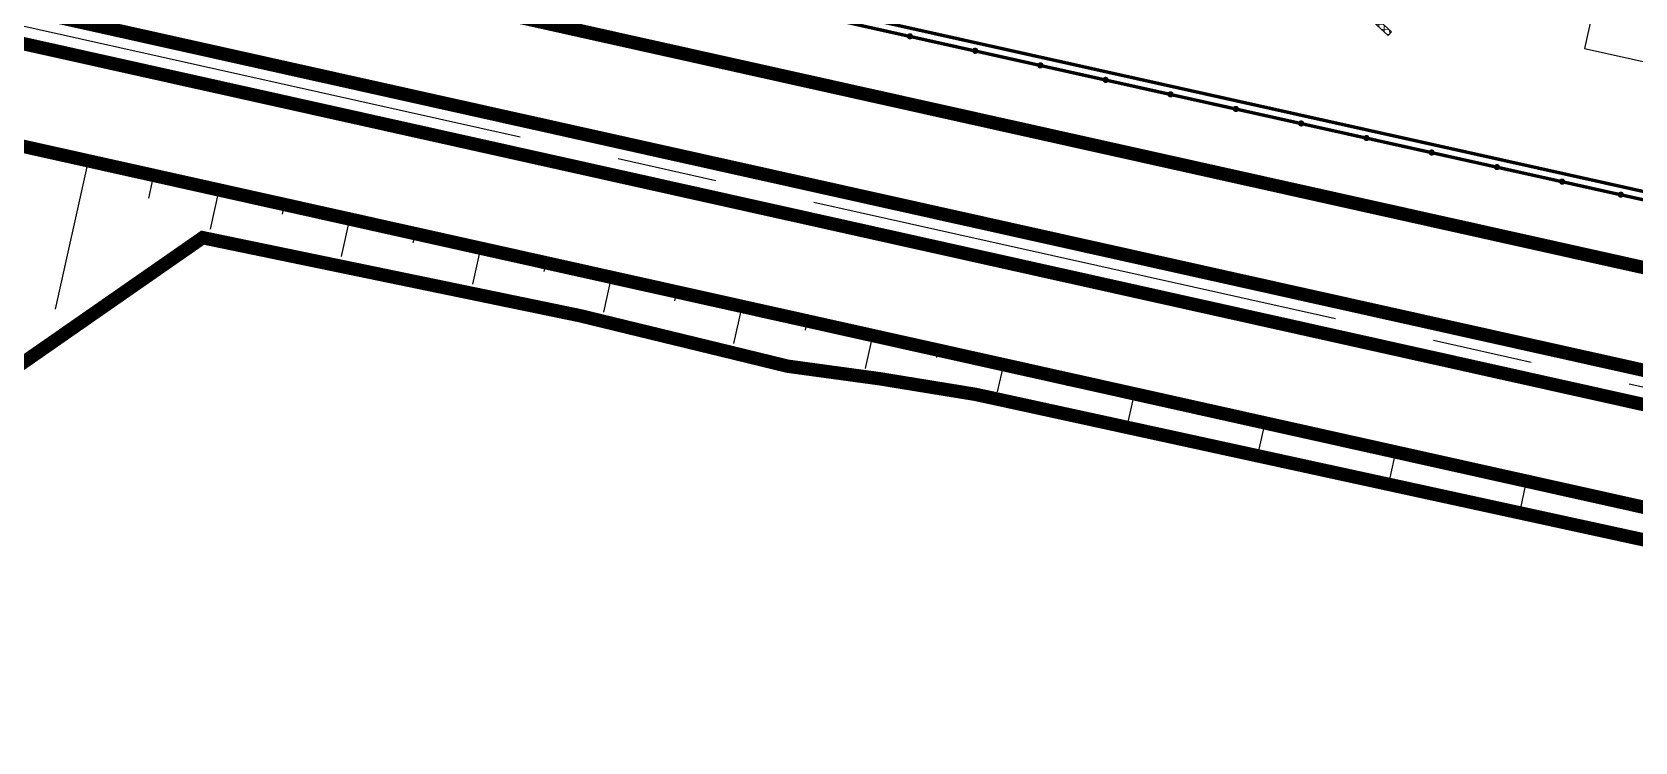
# Model space of a CAD drawing. Extents: x 5370511 to 5386565, y 1010429 to 1053793.
# Drawn here: x 5379762 to 5379785.99, y 1039436.59 to 1039447.21 of the extents above; entities that cross this region are included whole.
import ezdxf

# ---------------------------------------------------------------- set-up
doc = ezdxf.new("R2010")
doc.units = 0
doc.linetypes.add('осевая2', pattern=[12.5, 8, -1.5, 1.5, -1.5])
doc.layers.get('0').update_dxf_attribs({"linetype": 'CONTINUOUS'})
for name, color, linetype in [('3D-MODEL', 7, 'CONTINUOUS'), ('ГП_граница насыпи', 242, 'CONTINUOUS'), ('ГП_обвалование', 7, 'CONTINUOUS'), ('ГП_ось обвал', 1, 'осевая2'), ('ГП_откос', 246, 'CONTINUOUS'), ('ГП_сооружения', 7, 'CONTINUOUS')]:
    doc.layers.add(name, color=color, linetype=linetype)
doc.layers.add('ЭС (09)', color=7, linetype='CONTINUOUS', lineweight=13)
doc.layers.add('ЭС (тонкий)', color=7, linetype='CONTINUOUS', lineweight=25)

# ---------------------------------------------------------------- blocks, each defined once
blk = doc.blocks.new('куст_откос')
at = {"layer": 'ГП_откос', "color": 253, "lineweight": 15}
for points, const_width, elevation in [([(-56.654, -67.42), (-55.893, -66.593), (-54.082, -64.625), (-51.842, -64.591), (-48.317, -64.537), (-47.016, -64.562), (-46.078, -64.58), (-45.119, -64.599), (-43.735, -64.483), (-42.294, -64.4), (-42.065, -64.398), (-37.15, -64.375), (-32.216, -64.351), (-30.613, -64.343), (-30.303, -64.325), (-29.933, -64.334), (-29.525, -64.334), (-27.234, -64.312), (-22.201, -64.263), (-20.501, -64.246), (-17.903, -64.246), (-17.274, -64.268)], 0.2, 49.01), ([(-11.135, -63.874), (-16.223, -63.874), (-21.311, -63.874), (-26.4, -63.874), (-31.488, -63.874), (-36.577, -63.874), (-41.665, -63.874), (-46.754, -63.874), (-51.842, -63.874), (-56.931, -63.874)], 0.01, 48.9)]:
    blk.add_lwpolyline(points, dxfattribs=dict(at, const_width=const_width, elevation=elevation))
at = {"layer": 'ГП_откос', "color": 253, "linetype": 'ByBlock', "lineweight": -3}
for points in [[(-56.006, -63.874), (-56.006, -66.147)], [(-55.003, -63.874), (-55.003, -64.225)], [(-54.001, -63.874), (-54.001, -64.474)], [(-52.999, -63.874), (-52.999, -64.021)], [(-51.997, -63.874), (-51.997, -64.449)], [(-50.994, -63.874), (-50.994, -64.015)], [(-49.992, -63.874), (-49.992, -64.425)], [(-48.99, -63.874), (-48.99, -64.009)], [(-47.987, -63.874), (-47.987, -64.41)], [(-46.985, -63.874), (-46.985, -64.012)], [(-45.983, -63.874), (-45.983, -64.441)], [(-44.981, -63.874), (-44.981, -64.017)], [(-43.978, -63.874), (-43.978, -64.378)], [(-42.976, -63.874), (-42.976, -63.987)], [(-41.974, -63.874), (-41.974, -64.293)], [(-40.971, -63.874), (-40.971, -63.978)], [(-39.969, -63.874), (-39.969, -64.286)], [(-38.967, -63.874), (-38.967, -63.976)], [(-37.965, -63.874), (-37.965, -64.278)], [(-36.962, -63.874), (-36.962, -63.974)], [(-35.96, -63.874), (-35.96, -64.27)], [(-34.958, -63.874), (-34.958, -63.972)], [(-33.956, -63.874), (-33.956, -64.262)], [(-32.953, -63.874), (-32.953, -63.97)]]:
    blk.add_lwpolyline(points, dxfattribs=at)
blk = doc.blocks.new('A$C47E8533E')
at = {"layer": 'ЭС (09)', "ltscale": 0.35, "transparency": 33554687}
h = blk.add_hatch(dxfattribs=at)
h.set_pattern_fill('ANSI37', color=256, scale=0.5)
h.set_pattern_definition([(45, (-12486.286, 2832.3323), (-1.12253202, 1.12253202), []), (135, (-12486.286, 2832.3323), (-1.12253202, -1.12253202), [])])
h.paths.add_polyline_path([(-18, 1.5), (-18, 0), (0, 0), (0, 1.5)])
at = {"linetype": 'Continuous', "transparency": 33554687}
for p, q in [((0, 1.5), (-18, 1.5)), ((-18, 1.5), (-18, 0))]:
    blk.add_line(p, q, dxfattribs=at)
at = {"transparency": 33554687}
for p, q in [((-18, 0), (0, 0)), ((0, 0), (0, 1.5))]:
    blk.add_line(p, q, dxfattribs=at)
blk = doc.blocks.new('*U326')
at = {"layer": 'ГП_сооружения'}
h = blk.add_hatch(color=253, dxfattribs=at)
h.dxf.hatch_style = 1
h.paths.add_polyline_path([(252.93, -192.41, -1), (251.06, -192.41, -1)])
h = blk.add_hatch(color=253, dxfattribs=at)
h.dxf.hatch_style = 1
h.paths.add_polyline_path([(272.93, -192.41, -1), (271.06, -192.41, -1)])
h = blk.add_hatch(color=253, dxfattribs=at)
h.dxf.hatch_style = 1
h.paths.add_polyline_path([(292.93, -192.41, -1), (291.06, -192.41, -1)])
h = blk.add_hatch(color=253, dxfattribs=at)
h.dxf.hatch_style = 1
h.paths.add_polyline_path([(312.93, -192.42, -1), (311.06, -192.42, -1)])
h = blk.add_hatch(color=253, dxfattribs=at)
h.dxf.hatch_style = 1
h.paths.add_polyline_path([(332.85, -192.42, -1), (330.98, -192.42, -1)])
h = blk.add_hatch(color=253, dxfattribs=at)
h.dxf.hatch_style = 1
h.paths.add_polyline_path([(352.87, -192.42, -1), (351, -192.42, -1)])
h = blk.add_hatch(color=253, dxfattribs=at)
h.dxf.hatch_style = 1
h.paths.add_polyline_path([(372.88, -192.42, -1), (371.01, -192.42, -1)])
h = blk.add_hatch(color=253, dxfattribs=at)
h.dxf.hatch_style = 1
h.paths.add_polyline_path([(392.9, -192.42, -1), (391.03, -192.42, -1)])
h = blk.add_hatch(color=253, dxfattribs=at)
h.dxf.hatch_style = 1
h.paths.add_polyline_path([(412.91, -192.42, -1), (411.04, -192.42, -1)])
h = blk.add_hatch(color=253, dxfattribs=at)
h.dxf.hatch_style = 1
h.paths.add_polyline_path([(432.93, -192.42, -1), (431.06, -192.42, -1)])
h = blk.add_hatch(color=253, dxfattribs=at)
h.dxf.hatch_style = 1
h.paths.add_polyline_path([(452.93, -192.42, -1), (451.06, -192.42, -1)])
h = blk.add_hatch(color=253, dxfattribs=at)
h.dxf.hatch_style = 1
h.paths.add_polyline_path([(470.92, -192.42, -1), (469.05, -192.42, -1)])
at = {"layer": 'ГП_сооружения', "color": 253, "const_width": 1}
blk.add_lwpolyline([(499.99, 19.96), (0, 19.98), (-0.01, -190.01), (499.98, -190.03)], close=True, dxfattribs=at)
at = {"layer": 'ГП_сооружения', "color": 253, "ltscale": 0.3, "const_width": 1}
blk.add_lwpolyline([(-2.09, -192.45), (501.99, -192.46)], dxfattribs=at)
at = {"layer": 'ЭС (тонкий)', "color": 253, "transparency": 33554687}
blk.add_lwpolyline([(499.99, -92.02), (449.86, -92.05), (449.86, -152.05), (499.99, -152.02)], close=True, dxfattribs=at)
at = {"layer": 'ЭС (тонкий)', "color": 253, "transparency": 33554687, "xscale": -1, "rotation": 329.9999999998021}
blk.add_blockref('A$C47E8533E', (376.02, -152.05, 0), dxfattribs=at)

msp = doc.modelspace()

# ---------------------------------------------------------------- linework, layer by layer
at = {"layer": '3D-MODEL', "color": 253, "lineweight": 15}
msp.add_polyline3d([(5379763.211, 1039520.604, 48.9), (5379763.211, 1039520.604, 48.9), (5379933.051, 1039482.781, 48.9), (5379926.094, 1039451.542, 49.14), (5379917.052, 1039410.941, 49.3), (5379886.94, 1039417.647, 49.3), (5379821.542, 1039432.211, 49.3), (5379756.973, 1039446.59, 49.3), (5379759.364, 1039457.327, 49.25), (5379749.604, 1039459.501, 49.25), (5379756.254, 1039489.365, 49.1)], close=True, dxfattribs=at)
at = {"layer": 'ГП_граница насыпи', "color": 253}
msp.add_lwpolyline([(5379763.211, 1039520.604), (5379933.051, 1039482.781), (5379917.052, 1039410.941), (5379756.973, 1039446.59), (5379759.364, 1039457.327), (5379749.604, 1039459.501)], close=True, dxfattribs=at)
at = {"layer": 'ГП_обвалование', "color": 253, "const_width": 0.2}
for points in [[(5379763.211, 1039520.604), (5379933.051, 1039482.781), (5379917.052, 1039410.941), (5379756.973, 1039446.59), (5379759.364, 1039457.327), (5379749.604, 1039459.501)], [(5379764.349, 1039518.814), (5379931.26, 1039481.643), (5379915.914, 1039412.731), (5379758.763, 1039447.728), (5379761.155, 1039458.465), (5379751.394, 1039460.639)], [(5379764.729, 1039518.217), (5379930.664, 1039481.264), (5379915.535, 1039413.328), (5379759.36, 1039448.108), (5379761.751, 1039458.845), (5379751.99, 1039461.018)], [(5379765.867, 1039516.427), (5379928.873, 1039480.126), (5379914.396, 1039415.118), (5379761.15, 1039449.246), (5379763.541, 1039459.983), (5379753.781, 1039462.156)]]:
    msp.add_lwpolyline(points, close=True, dxfattribs=at)
at = {"layer": 'ГП_ось обвал', "color": 253}
msp.add_lwpolyline([(5379764.539, 1039518.516), (5379930.962, 1039481.453), (5379915.724, 1039413.03), (5379759.062, 1039447.918), (5379761.453, 1039458.655), (5379751.692, 1039460.829)], close=True, dxfattribs=at)

# ---------------------------------------------------------------- block references
at = {"layer": 'ГП_откос', "color": 253, "lineweight": 15, "rotation": 347.4452412677718}
msp.add_blockref('куст_откос', (5379831.394, 1039495.456), dxfattribs=at)

# ---------------------------------------------------------------- next in the draw order: block references
at = {"layer": 'ГП_сооружения', "color": 1, "lineweight": 15, "xscale": 0.05000000000000001, "yscale": 0.05000000000000001, "zscale": 0.05000000000000001, "rotation": 347.4452412677718}
msp.add_blockref('*U326', (5379764.934, 1039459.275), dxfattribs=at)

doc.saveas('drawing.dxf')
